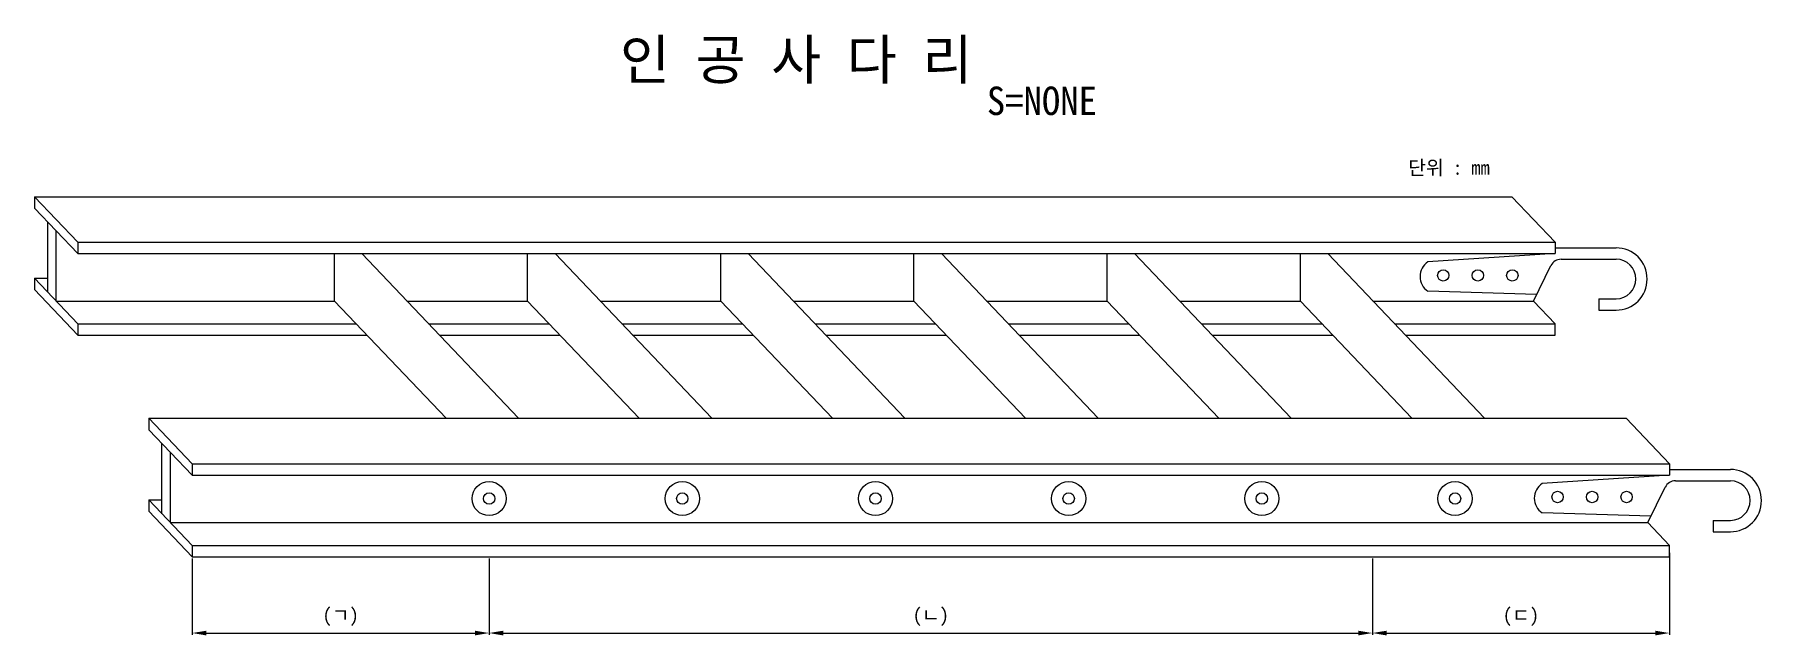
# Model space of a CAD drawing. Header units: millimetres. Extents: x -354 to 24098, y -15246 to 222.
# Drawn here: x 414 to 3453, y -844 to 212 of the extents above; entities that cross this region are included whole.
import ezdxf

# ---------------------------------------------------------------- set-up
doc = ezdxf.new("R2010")
doc.units = ezdxf.units.MM
doc.header["$LTSCALE"] = 100
for name, color, linetype in [('TN-DIMS', 1, 'Continuous'), ('TN-STEL', 4, 'Continuous'), ('TN-TEX1', 6, 'Continuous'), ('TN-TEXT', 3, 'Continuous')]:
    doc.layers.add(name, color=color, linetype=linetype)
doc.styles.add('D', font='GulimChe.ttf')
doc.dimstyles.new('D', dxfattribs={"dimtxt": 2.5, "dimasz": 2.5, "dimexe": 1.25, "dimexo": 2, "dimgap": 1, "dimtad": 1, "dimdec": 0, "dimtxsty": 'D', "dimcen": 2.5, "dimclrd": 1, "dimclre": 1, "dimclrt": 7, "dimadec": 0, "dimazin": 0, "dimtfac": 1, "dimtdec": 0, "dimtmove": 0, "dimatfit": 3, "dimfxl": 0, "dimarcsym": 0})

# ---------------------------------------------------------------- blocks, each defined once
blk = doc.blocks.new('*D7')
at = {"layer": 'DEFPOINTS', "color": 0}
for p in [(691.4, -706.1), (1214, -706.1), (1214, -840.2)]:
    blk.add_point(p, dxfattribs=at)
at = {"layer": 'TN-DIMS', "color": 1, "lineweight": -2}
for p, q in [((691.4, -709.1), (691.4, -843.2)), ((1214, -709.1), (1214, -843.2)), ((716.4, -840.2), (1189, -840.2))]:
    blk.add_line(p, q, dxfattribs=at)
at = {"layer": 'TN-DIMS', "color": 1}
for points in [[(716.4, -836.1), (716.4, -844.4), (691.4, -840.2)], [(1189, -836.1), (1189, -844.4), (1214, -840.2)]]:
    blk.add_solid(points, dxfattribs=at)
at = {"layer": 'TN-DIMS', "color": 3, "insert": (952.7, -812), "char_height": 25, "attachment_point": 5, "style": 'D'}
blk.add_mtext('(ㄱ)', dxfattribs=at)
blk = doc.blocks.new('*D8')
at = {"layer": 'DEFPOINTS', "color": 0}
for p in [(1214, -706.1), (2768.7, -706.1), (2768.7, -840.2)]:
    blk.add_point(p, dxfattribs=at)
at = {"layer": 'TN-DIMS', "color": 1, "lineweight": -2}
for p, q in [((1214, -709.1), (1214, -843.2)), ((2768.7, -709.1), (2768.7, -843.2)), ((1239, -840.2), (2743.7, -840.2))]:
    blk.add_line(p, q, dxfattribs=at)
at = {"layer": 'TN-DIMS', "color": 1}
for points in [[(1239, -836.1), (1239, -844.4), (1214, -840.2)], [(2743.7, -836.1), (2743.7, -844.4), (2768.7, -840.2)]]:
    blk.add_solid(points, dxfattribs=at)
at = {"layer": 'TN-DIMS', "color": 3, "insert": (1991.4, -812), "char_height": 25, "attachment_point": 5, "style": 'D'}
blk.add_mtext('(ㄴ)', dxfattribs=at)
blk = doc.blocks.new('*D9')
at = {"layer": 'DEFPOINTS', "color": 0}
for p in [(3291.4, -696.1), (2768.7, -706.1), (3291.4, -840.2)]:
    blk.add_point(p, dxfattribs=at)
at = {"layer": 'TN-DIMS', "color": 1, "lineweight": -2}
for p, q in [((2768.7, -709.1), (2768.7, -843.2)), ((3291.4, -699.1), (3291.4, -843.2)), ((2793.7, -840.2), (3266.4, -840.2))]:
    blk.add_line(p, q, dxfattribs=at)
at = {"layer": 'TN-DIMS', "color": 1}
for points in [[(2793.7, -836.1), (2793.7, -844.4), (2768.7, -840.2)], [(3266.4, -836.1), (3266.4, -844.4), (3291.4, -840.2)]]:
    blk.add_solid(points, dxfattribs=at)
at = {"layer": 'TN-DIMS', "color": 3, "insert": (3030, -812), "char_height": 25, "attachment_point": 5, "style": 'D'}
blk.add_mtext('(ㄷ)', dxfattribs=at)

msp = doc.modelspace()

# ---------------------------------------------------------------- linework, layer by layer
at = {"layer": 'TN-STEL'}
for p, q in [((413.96, -73.02), (3013.96, -73.02)), ((490.17, -153.02), (413.96, -73.02)), ((413.96, -73.02), (413.96, -93.02)), ((3090.17, -153.02), (3013.96, -73.02)), ((490.17, -173.02), (413.96, -93.02)), ((437.07, -240.73), (437.07, -117.27)), ((452.07, -256.48), (452.07, -133.02)), ((490.17, -153.02), (3090.17, -153.02)), ((490.17, -153.02), (490.17, -173.02)), ((490.17, -173.02), (3090.17, -173.02)), ((941.81, -256.48), (941.81, -173.02)), ((1265.92, -462.67), (990, -173.02)), ((1281.81, -256.48), (1281.81, -173.02)), ((1605.92, -462.67), (1330, -173.02)), ((1621.81, -256.48), (1621.81, -173.02)), ((1945.92, -462.67), (1670, -173.02)), ((1961.81, -256.48), (1961.81, -173.02)), ((2285.92, -462.67), (2010, -173.02)), ((2301.81, -256.48), (2301.81, -173.02)), ((2625.92, -462.67), (2350, -173.02)), ((2641.81, -256.48), (2641.81, -173.02)), ((2965.92, -462.67), (2690, -173.02)), ((3090.17, -173.02), (2866.34, -187.84)), ((3090.17, -153.02), (3090.17, -173.02)), ((3090.17, -163.02), (3197.46, -163.02)), ((3052.07, -256.48), (3082.79, -194.17)), ((3100.73, -183.02), (3197.46, -183.02)), ((490.17, -296.48), (413.96, -216.48)), ((413.96, -216.48), (437.07, -216.48)), ((413.96, -216.48), (413.96, -236.48)), ((490.17, -316.48), (413.96, -236.48)), ((3057.65, -245.16), (2866.34, -239.21)), ((452.07, -256.48), (941.81, -256.48)), ((1138.23, -462.67), (941.81, -256.48)), ((1069.5, -256.48), (1281.81, -256.48)), ((1478.23, -462.67), (1281.81, -256.48)), ((1409.5, -256.48), (1621.81, -256.48)), ((1818.23, -462.67), (1621.81, -256.48)), ((1749.5, -256.48), (1961.81, -256.48)), ((2158.23, -462.67), (1961.81, -256.48)), ((2089.5, -256.48), (2301.81, -256.48)), ((2498.23, -462.67), (2301.81, -256.48)), ((2429.5, -256.48), (2641.81, -256.48)), ((2838.23, -462.67), (2641.81, -256.48)), ((2769.5, -256.48), (3052.07, -256.48)), ((3090.17, -296.48), (3052.07, -256.48)), ((3167.39, -252.5), (3167.39, -272.5)), ((3167.39, -252.5), (3197.46, -252.5)), ((3167.39, -272.5), (3197.46, -272.5)), ((490.17, -296.48), (979.92, -296.48)), ((490.17, -296.48), (490.17, -316.48)), ((1107.61, -296.48), (1319.92, -296.48)), ((1447.61, -296.48), (1659.92, -296.48)), ((1787.61, -296.48), (1999.92, -296.48)), ((2127.61, -296.48), (2339.92, -296.48)), ((2467.61, -296.48), (2679.92, -296.48)), ((2807.61, -296.48), (3090.17, -296.48)), ((3090.17, -316.48), (3090.17, -296.48)), ((490.17, -316.48), (998.97, -316.48)), ((1126.66, -316.48), (1338.97, -316.48)), ((1466.66, -316.48), (1678.97, -316.48)), ((1806.66, -316.48), (2018.97, -316.48)), ((2146.66, -316.48), (2358.97, -316.48)), ((2486.66, -316.48), (2698.97, -316.48)), ((2826.66, -316.48), (3090.17, -316.48)), ((615.15, -462.67), (3215.15, -462.67)), ((615.15, -462.67), (691.36, -542.67)), ((615.15, -462.67), (615.15, -482.67)), ((691.36, -562.67), (615.15, -482.67)), ((3291.36, -542.67), (3215.15, -462.67)), ((638.25, -630.39), (638.25, -506.93)), ((653.25, -646.13), (653.25, -522.67)), ((691.36, -542.67), (3291.36, -542.67)), ((691.36, -542.67), (691.36, -562.67)), ((3291.36, -542.67), (3291.36, -562.67)), ((691.36, -562.67), (3291.36, -562.67)), ((3291.36, -562.67), (3067.53, -577.49)), ((3291.36, -552.67), (3398.64, -552.67)), ((3301.91, -572.67), (3398.64, -572.67)), ((691.36, -686.13), (615.15, -606.13)), ((615.15, -606.13), (615.15, -626.13)), ((615.15, -606.13), (638.25, -606.13)), ((3253.25, -646.13), (3283.98, -583.83)), ((691.36, -706.13), (615.15, -626.13)), ((3258.83, -634.81), (3067.53, -628.87)), ((653.25, -646.13), (3253.25, -646.13)), ((3291.36, -686.13), (3253.25, -646.13)), ((3368.58, -642.16), (3398.64, -642.16)), ((3368.58, -642.16), (3368.58, -662.16)), ((3368.58, -662.16), (3398.64, -662.16)), ((691.36, -686.13), (3291.36, -686.13)), ((691.36, -686.13), (691.36, -706.13)), ((3291.36, -706.13), (3291.36, -686.13)), ((691.36, -706.13), (3291.36, -706.13))]:
    msp.add_line(p, q, dxfattribs=at)
for centre, radius in [((2893.36, -211.36), 10), ((2954.13, -211.36), 10), ((3014.9, -211.36), 10), ((1214.05, -603.79), 30), ((1554.05, -603.79), 30), ((1894.05, -603.79), 30), ((2234.05, -603.79), 30), ((2574.05, -603.79), 30), ((2914.05, -603.79), 30), ((1214.05, -603.79), 10), ((1554.05, -603.79), 10), ((1894.05, -603.79), 10), ((2234.05, -603.79), 10), ((2574.05, -603.79), 10), ((2914.05, -603.79), 10), ((3094.55, -601.02), 10), ((3155.32, -601.02), 10), ((3216.09, -601.02), 10)]:
    msp.add_circle(centre, radius, dxfattribs=at)
for centre, radius, start, end in [((3197.46, -217.76), 54.74, 270, 90), ((2883.11, -213.53), 30.68, 123.13694, 236.86306), ((3100.73, -203.02), 20, 90, 153.75153), ((3197.46, -217.76), 34.74, 270, 90), ((3301.91, -592.67), 20, 90, 153.75153), ((3398.64, -607.42), 54.74, 270, 90), ((3398.64, -607.42), 34.74, 270, 90), ((3084.3, -603.18), 30.68, 123.13694, 236.86306)]:
    msp.add_arc(centre, radius, start, end, dxfattribs=at)

# ---------------------------------------------------------------- texts
at = {"layer": 'TN-TEX1', "style": 'D'}
for s, height, p in [('인 공 사 다 리', 70, (1444.31, 133.03)), ('S=NONE', 50, (2090.04, 70.53))]:
    msp.add_text(s, height=height, dxfattribs=at).set_placement(p)
at = {"layer": 'TN-TEXT', "style": 'D'}
msp.add_text('단위 : mm ', height=25, dxfattribs=at).set_placement((2831.52, -34.46))

# ---------------------------------------------------------------- dimensions: what is measured, and where the dimension line sits
at = {"layer": 'TN-DIMS'}
for base, p1, p2, text, picture, middle in [((3291.36, -840.23), (2768.66, -706.13), (3291.36, -696.13), '(ㄷ)', '*D9', (3030.01, -812.02)), ((1214.05, -840.23), (691.36, -706.13), (1214.05, -706.13), '(ㄱ)', '*D7', (952.7, -812.02)), ((2768.66, -840.23), (1214.05, -706.13), (2768.66, -706.13), '(ㄴ)', '*D8', (1991.36, -812.02))]:
    dim = msp.add_linear_dim(base=base, p1=p1, p2=p2, text=text, dimstyle='D', override={"dimscale": 10, "dimexe": 0.3, "dimexo": 0.3, "dimgap": 1.25, "dimlunit": 6, "dimclrt": 3, "dimtix": 1, "dimtmove": 2}, dxfattribs=at)
    dim.commit()
    dim.dimension.update_dxf_attribs({"geometry": picture, "text_midpoint": middle})

doc.saveas('drawing.dxf')
